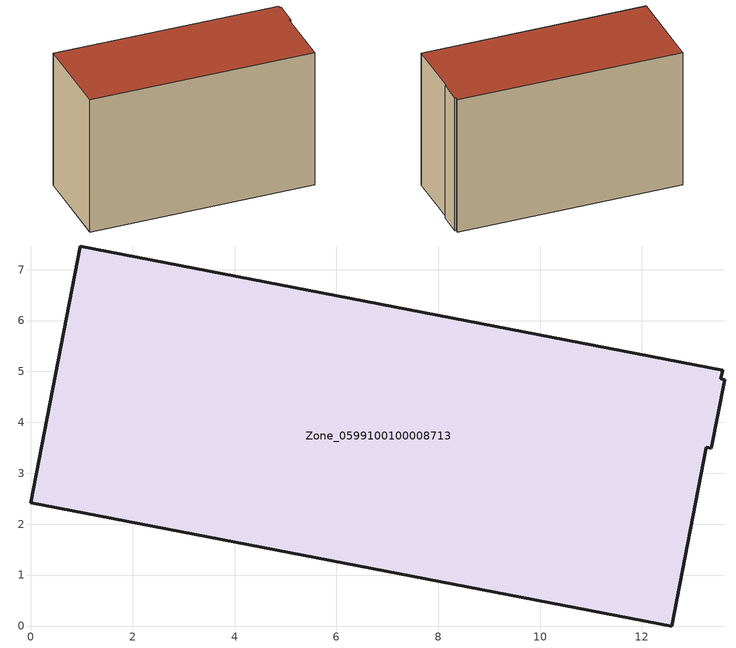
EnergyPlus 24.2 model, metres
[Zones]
Zone_0599100100008713
 floor ground (C_G): 13.55,4.86 13.62,4.84 13.36,3.49 13.27,3.51 12.59,0 0,2.43 0.97,7.46 13.59,5.02 z0
 wall outside (C_F): 0.97,7.46 0,2.43 12.59,0 13.27,3.51 13.36,3.49 13.62,4.84 13.55,4.86 13.59,5.02 0.97,7.46 z0:8.17
 roof outside (C_R): 13.55,4.86 13.59,5.02 0.97,7.46 0,2.43 12.59,0 13.27,3.51 13.36,3.49 13.62,4.84 z8.17
[BUILDING]
Pand.0599100100008713: North Axis=0; Terrain=City; Loads Convergence Tolerance Value=0.04; Temperature Convergence Tolerance Value=0.4; Solar Distribution=FullExterior; Maximum Number of Warmup Days=25; Minimum Number of Warmup Days=1
[Site:Location]
Rotterdam.The.Hague.AP_ZH_NLD Design_Conditions: Latitude=51.96; Longitude=4.45; Time Zone=1; Elevation=-4.5
[SITE:GROUNDTEMPERATURE:BUILDINGSURFACE]
18, 18, 18, 18, 18, 18, 18, 18, 18, 18, 18, 18
[MATERIAL] Thermal Absorptance=0.9; Solar Absorptance=0.7; Visible Absorptance=0.7
Name | Roughness | Thickness | Conductivity | Density | Specific Heat
G.TI.2015-2018 | MediumSmooth | 0.15 | 0.0428571 | 540 | 1210
F.TI.2015-2018 | Rough | 0.3 | 0.0666667 | 1920 | 840
R.TI.2015-2018 | MediumRough | 0.2 | 0.0333333 | 1500 | 1000
[CONSTRUCTION]
C_G: G.TI.2015-2018
C_F: F.TI.2015-2018
C_R: R.TI.2015-2018
[ZONE]
Zone_0599100100008713: Type=1; Multiplier=1; Ceiling Height=Autocalculate; Volume=Autocalculate; Floor Area=autocalculate; Part of Total Floor Area=Yes
[ZONEINFILTRATION:DESIGNFLOWRATE]
Infil_Zone_0599100100008713: Zone or ZoneList or Space or SpaceList=Zone_0599100100008713; Schedule=AlwaysOn; Design Flow Rate Calculation Method=Flow/Area; Flow Rate per Floor Area=0.0015; Constant Term Coefficient=1; Temperature Term Coefficient=0; Velocity Term Coefficient=0; Velocity Squared Term Coefficient=0
[HVACTEMPLATE:ZONE:IDEALLOADSAIRSYSTEM]
Zone_0599100100008713: Maximum Heating Supply Air Temperature=50; Minimum Cooling Supply Air Temperature=13; Maximum Heating Supply Air Humidity Ratio=0.0156; Minimum Cooling Supply Air Humidity Ratio=0.0077; Heating Limit=NoLimit; Cooling Limit=NoLimit; Dehumidification Control Type=ConstantSensibleHeatRatio; Cooling Sensible Heat Ratio=0.7; Dehumidification Setpoint=60; Humidification Control Type=None; Humidification Setpoint=30; Outdoor Air Method=None; Outdoor Air Flow Rate per Person=0.00944; Outdoor Air Flow Rate per Zone Floor Area=0; Outdoor Air Flow Rate per Zone=0; Demand Controlled Ventilation Type=None; Outdoor Air Economizer Type=NoEconomizer; Heat Recovery Type=None; Sensible Heat Recovery Effectiveness=0.7; Latent Heat Recovery Effectiveness=0.65
[ZONECONTROL:THERMOSTAT]
ThermostatControl_Zone_0599100100008713: Zone or ZoneList=Zone_0599100100008713; Control Type Schedule=DualSetpointControlType; Control 1=Thermostat_Zone_0599100100008713; Temperature Difference Between Cutout And Setpoint=0
[THERMOSTATSETPOINT:DUALSETPOINT]
Thermostat_Zone_0599100100008713: Heating Setpoint Temperature Schedule=HeatingSetpoint_Zone_0599100100008713; Cooling Setpoint Temperature Schedule=CoolingSetpoint_Zone_0599100100008713
[SCHEDULE:COMPACT]
HeatingSetpoint_Zone_0599100100008713: Through: 12/31, For: AllDays, Until: 24:00, 21
CoolingSetpoint_Zone_0599100100008713: Through: 12/31, For: AllDays, Until: 24:00, 24
DualSetpointControlType: Through: 12/31, For: AllDays, Until: 24:00, 4
AlwaysOn: Through: 12/31, For: AllDays, Until: 24:00, 1
